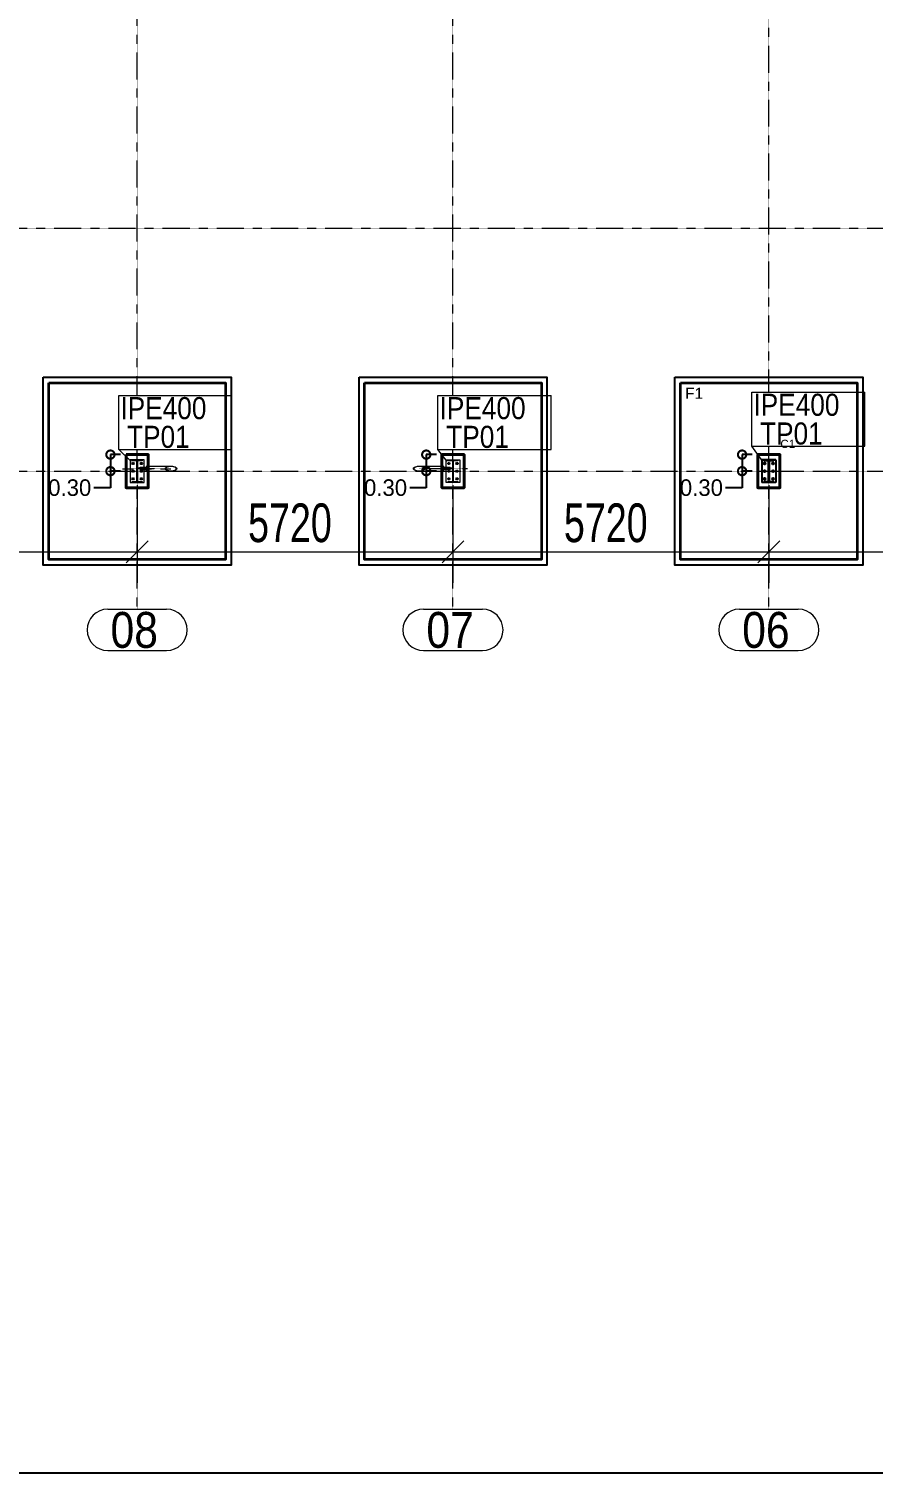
# Model space of a CAD drawing. Header units: millimetres. Extents: x 178198 to 9785548, y 9608 to 2087470.
# Drawn here: x 465681 to 480971, y 89701 to 115858 of the extents above; entities that cross this region are included whole.
import ezdxf

# ---------------------------------------------------------------- set-up
doc = ezdxf.new("R2010")
doc.units = ezdxf.units.MM
doc.header["$PDMODE"] = 35
doc.linetypes.add('XKITLINE00', pattern=[0])
doc.linetypes.add('XKITLINE03', pattern=[6, 3, -1, 1, -1])
for name, color, linetype, lineweight in [('Bolt', 7, 'Continuous', 0), ('Column', 7, 'Continuous', 40), ('foundation', 7, 'Continuous', 35), ('Part', 2, 'Continuous', 0), ('PartMark', 3, 'Continuous', 0), ('S-GRID', 1, 'Continuous', 0), ('Z-DIMENSIONS', 1, 'Continuous', 0)]:
    doc.layers.add(name, color=color, linetype=linetype, lineweight=lineweight)
for name, color, linetype in [('dim_axis', 251, 'Continuous'), ('dim_axis @ 100', 251, 'Continuous'), ('plain foundation', 8, 'Continuous'), ('Steel Section', 7, 'Continuous'), ('text', 7, 'Continuous')]:
    doc.layers.add(name, color=color, linetype=linetype)
doc.styles.add('Andalus1', font='andlso.ttf', dxfattribs={"height": 3})
doc.styles.add('Arial', font='arial.ttf', dxfattribs={"height": 2.034003})
doc.styles.add('Arial2', font='arial.ttf', dxfattribs={"height": 300})
doc.styles.add('ARIAL_NARROW', font='ARIALN.TTF')
doc.dimstyles.new('Annotative1', dxfattribs={"dimscale": 0, "dimtxt": 3, "dimasz": 3, "dimexe": 0, "dimexo": 1, "dimtad": 0, "dimtih": 1, "dimtoh": 1, "dimlfac": 0.001, "dimzin": 1, "dimdsep": 46, "dimtxsty": 'Andalus1', "dimblk": 'DOTSMALL', "dimcen": 2.5, "dimclrd": 256, "dimclre": 256, "dimclrt": 256, "dimadec": 4, "dimazin": 0, "dimtfac": 1, "dimtmove": 0, "dimatfit": 3, "dimldrblk": 'DOTSMALL', "dimfxl": 1, "dimlwd": -1, "dimlwe": -1, "dimarcsym": 0})

# ---------------------------------------------------------------- blocks, each defined once
blk = doc.blocks.new('_DotSmall')
at = {"color": 0, "linetype": 'ByBlock', "const_width": 0.5}
blk.add_lwpolyline([(-0.0625, 0, 1), (0.0625, 0, 1)], format="xyb", close=True, dxfattribs=at)
blk = doc.blocks.new('*D136')
at = {"layer": 'Defpoints', "color": 0, "transparency": 16777216}
for p in [(478882, 108148), (478598, 107848), (478882, 107848)]:
    blk.add_point(p, dxfattribs=at)
at = {"layer": 'dim_axis', "transparency": 16777216}
for p, q in [((478782, 108148), (478598, 108148)), ((478598, 108148), (478598, 107848)), ((478782, 107848), (478598, 107848)), ((478598, 107848), (478598, 107548)), ((478598, 107548), (478298, 107548))]:
    blk.add_line(p, q, dxfattribs=at)
at = {"layer": 'dim_axis', "transparency": 16777216, "xscale": 300, "yscale": 300, "zscale": 300}
for p, rotation in [((478598, 108148), 90), ((478598, 107848), 270)]:
    blk.add_blockref('_DotSmall', p, dxfattribs=dict(at, rotation=rotation))
at = {"layer": 'dim_axis', "transparency": 16777216, "insert": (477861, 107548), "char_height": 300, "attachment_point": 5, "style": 'Andalus1'}
blk.add_mtext('0.30', dxfattribs=at)
blk = doc.blocks.new('*D139')
at = {"layer": 'Defpoints', "color": 0, "transparency": 16777216}
for p in [(473162, 108148), (472878, 107848), (473162, 107848)]:
    blk.add_point(p, dxfattribs=at)
at = {"layer": 'dim_axis', "transparency": 16777216}
for p, q in [((473062, 108148), (472878, 108148)), ((472878, 108148), (472878, 107848)), ((473062, 107848), (472878, 107848)), ((472878, 107848), (472878, 107548)), ((472878, 107548), (472578, 107548))]:
    blk.add_line(p, q, dxfattribs=at)
at = {"layer": 'dim_axis', "transparency": 16777216, "xscale": 300, "yscale": 300, "zscale": 300}
for p, rotation in [((472878, 108148), 90), ((472878, 107848), 270)]:
    blk.add_blockref('_DotSmall', p, dxfattribs=dict(at, rotation=rotation))
at = {"layer": 'dim_axis', "transparency": 16777216, "insert": (472141, 107548), "char_height": 300, "attachment_point": 5, "style": 'Andalus1'}
blk.add_mtext('0.30', dxfattribs=at)
blk = doc.blocks.new('*D141')
at = {"layer": 'Defpoints', "color": 0, "transparency": 16777216}
for p in [(467442, 108148), (467158, 107848), (467442, 107848)]:
    blk.add_point(p, dxfattribs=at)
at = {"layer": 'dim_axis', "transparency": 16777216}
for p, q in [((467342, 108148), (467158, 108148)), ((467158, 108148), (467158, 107848)), ((467342, 107848), (467158, 107848)), ((467158, 107848), (467158, 107548)), ((467158, 107548), (466858, 107548))]:
    blk.add_line(p, q, dxfattribs=at)
at = {"layer": 'dim_axis', "transparency": 16777216, "xscale": 300, "yscale": 300, "zscale": 300}
for p, rotation in [((467158, 108148), 90), ((467158, 107848), 270)]:
    blk.add_blockref('_DotSmall', p, dxfattribs=dict(at, rotation=rotation))
at = {"layer": 'dim_axis', "transparency": 16777216, "insert": (466421, 107548), "char_height": 300, "attachment_point": 5, "style": 'Andalus1'}
blk.add_mtext('0.30', dxfattribs=at)

msp = doc.modelspace()

# ---------------------------------------------------------------- linework, layer by layer
msp.add_lwpolyline([(415550.44316, 142014.98917), (537962.33261, 142014.98917), (537962.33261, 89701.35219), (415550.44316, 89701.35219)], close=True)
at = {"layer": 'Bolt', "linetype": 'XKITLINE00', "lineweight": 0}
for p, q in [((467695.27428, 107917.84462), (467805.87522, 107917.84462)), ((467695.27428, 107907.84462), (467695.27428, 107917.84462)), ((467695.27428, 107877.84462), (467695.27428, 107887.84462)), ((467695.27428, 107877.84462), (467805.87522, 107877.84462)), ((467704.29209, 107907.84462), (467704.29209, 107917.84462)), ((467704.29209, 107877.84462), (467704.29209, 107887.84462)), ((467719.81277, 107907.84462), (467719.81277, 107917.84462)), ((467719.81277, 107877.84462), (467719.81277, 107887.84462)), ((467726.31565, 107907.84462), (467726.31565, 107917.84462)), ((467726.31565, 107877.84462), (467726.31565, 107887.84462)), ((467729.32167, 107907.84462), (467729.32167, 107917.84462)), ((467729.32167, 107877.84462), (467729.32167, 107887.84462)), ((467744.84235, 107907.84462), (467744.84235, 107917.84462)), ((467744.84235, 107877.84462), (467744.84235, 107887.84462)), ((467749.80427, 107907.84462), (467749.80427, 107917.84462)), ((467749.80427, 107877.84462), (467749.80427, 107887.84462)), ((467758.82208, 107907.84462), (467758.82208, 107917.84462)), ((467758.82208, 107877.84462), (467758.82208, 107887.84462)), ((467774.34277, 107907.84462), (467774.34277, 107917.84462)), ((467774.34277, 107877.84462), (467774.34277, 107887.84462)), ((467780.84564, 107907.84462), (467780.84564, 107917.84462)), ((467780.84564, 107877.84462), (467780.84564, 107887.84462)), ((467783.85166, 107907.84462), (467783.85166, 107917.84462)), ((467783.85166, 107877.84462), (467783.85166, 107887.84462)), ((467799.37235, 107907.84462), (467799.37235, 107917.84462)), ((467799.37235, 107877.84462), (467799.37235, 107887.84462)), ((467805.87522, 107907.84462), (467805.87522, 107917.84462)), ((467805.87522, 107877.84462), (467805.87522, 107883.6375)), ((473198.4668, 107917.84462), (473309.06775, 107917.84462)), ((473198.4668, 107907.84462), (473198.4668, 107917.84462)), ((473198.4668, 107877.84462), (473198.4668, 107883.63752)), ((473309.06775, 107877.84462), (473198.4668, 107877.84462)), ((473204.96968, 107907.84462), (473204.96968, 107917.84462)), ((473204.96968, 107877.84462), (473204.96968, 107887.84462)), ((473220.49036, 107907.84462), (473220.49036, 107917.84462)), ((473220.49036, 107877.84462), (473220.49036, 107887.84462)), ((473223.49638, 107907.84462), (473223.49638, 107917.84462)), ((473223.49638, 107877.84462), (473223.49638, 107887.84462)), ((473229.99925, 107907.84462), (473229.99925, 107917.84462)), ((473229.99925, 107877.84462), (473229.99925, 107887.84462)), ((473245.51994, 107907.84462), (473245.51994, 107917.84462)), ((473245.51994, 107877.84462), (473245.51994, 107887.84462)), ((473254.53775, 107907.84462), (473254.53775, 107917.84462)), ((473254.53775, 107877.84462), (473254.53775, 107887.84462)), ((473259.49967, 107907.84462), (473259.49967, 107917.84462)), ((473259.49967, 107877.84462), (473259.49967, 107887.84462)), ((473275.02036, 107907.84462), (473275.02036, 107917.84462)), ((473275.02036, 107877.84462), (473275.02036, 107887.84462)), ((473278.02637, 107907.84462), (473278.02637, 107917.84462)), ((473278.02637, 107877.84462), (473278.02637, 107887.84462)), ((473284.52925, 107907.84462), (473284.52925, 107917.84462)), ((473284.52925, 107877.84462), (473284.52925, 107887.84462)), ((473300.04993, 107907.84462), (473300.04993, 107917.84462)), ((473300.04993, 107877.84462), (473300.04993, 107887.84462)), ((473309.06775, 107907.84462), (473309.06775, 107917.84462)), ((473309.06775, 107887.84462), (473309.06775, 107877.84462))]:
    msp.add_line(p, q, dxfattribs=at)
at = {"layer": 'Column', "lineweight": 40}
for points in [[(467442.17101, 108147.84462), (467842.17101, 108147.84462), (467842.17101, 107547.84462), (467442.17101, 107547.84462)], [(473162.17101, 108147.84462), (473562.17101, 108147.84462), (473562.17101, 107547.84462), (473162.17101, 107547.84462)], [(478882.17101, 108147.84462), (479282.17101, 108147.84462), (479282.17101, 107547.84462), (478882.17101, 107547.84462)]]:
    msp.add_lwpolyline(points, close=True, dxfattribs=at)
at = {"layer": 'foundation'}
for points in [[(466042.17101, 109447.84462), (469242.17101, 109447.84462), (469242.17101, 106247.84462), (466042.17101, 106247.84462)], [(471762.17101, 109447.84462), (474962.17101, 109447.84462), (474962.17101, 106247.84462), (471762.17101, 106247.84462)], [(477482.17101, 109447.84462), (480682.17101, 109447.84462), (480682.17101, 106247.84462), (477482.17101, 106247.84462)]]:
    msp.add_lwpolyline(points, close=True, dxfattribs=at)
at = {"layer": 'Part', "linetype": 'XKITLINE03', "lineweight": 0}
for p, q in [((479082.17101, 107347.84462), (479082.17101, 108305.21699)), ((467642.17101, 107347.84462), (467642.17101, 108244.44837)), ((473362.17101, 107347.84462), (473362.17101, 108244.44837)), ((467142.17101, 107847.84462), (468142.17101, 107847.84462)), ((467377.95313, 107892.84462), (468254.10802, 107892.84462)), ((467717.17101, 107987.84462), (467717.17101, 107987.84462)), ((473626.38889, 107892.84462), (472750.234, 107892.84462)), ((472862.17101, 107847.84462), (473862.17101, 107847.84462)), ((473437.17101, 107987.84462), (473437.17101, 107987.84462)), ((478582.17101, 107847.84462), (479582.17101, 107847.84462)), ((479157.17101, 107987.84462), (479157.17101, 107987.84462))]:
    msp.add_line(p, q, dxfattribs=at)
at = {"layer": 'Part', "linetype": 'XKITLINE00', "lineweight": 0}
for p, q in [((467767.17101, 108052.84462), (467517.17101, 108052.84462)), ((467517.17101, 108052.84462), (467517.17101, 107642.84462)), ((467552.17101, 108034.34462), (467552.17101, 108047.84462)), ((467552.17101, 108047.84462), (467732.17101, 108047.84462)), ((467637.87101, 108034.34462), (467552.17101, 108034.34462)), ((467566.41487, 108047.84462), (467552.91487, 108034.34462)), ((467637.87101, 107661.34462), (467637.87101, 108034.34462)), ((467732.17101, 108034.34462), (467646.47101, 108034.34462)), ((467646.47101, 108034.34462), (467646.47101, 107661.34462)), ((467732.17101, 108047.84462), (467732.17101, 108034.34462)), ((467767.17101, 107907.84462), (467767.17101, 108052.84462)), ((473237.17101, 108052.84462), (473487.17101, 108052.84462)), ((473237.17101, 107907.84462), (473237.17101, 108052.84462)), ((473272.17101, 108034.34462), (473272.17101, 108047.84462)), ((473272.17101, 108047.84462), (473452.17101, 108047.84462)), ((473357.87101, 108034.34462), (473272.17101, 108034.34462)), ((473286.41487, 108047.84462), (473272.91487, 108034.34462)), ((473357.87101, 107661.34462), (473357.87101, 108034.34462)), ((473452.17101, 108034.34462), (473366.47101, 108034.34462)), ((473366.47101, 108034.34462), (473366.47101, 107661.34462)), ((473452.17101, 108047.84462), (473452.17101, 108034.34462)), ((473487.17101, 108052.84462), (473487.17101, 107642.84462)), ((479207.17101, 108052.84462), (478957.17101, 108052.84462)), ((478957.17101, 108052.84462), (478957.17101, 107642.84462)), ((478992.17101, 108034.34462), (478992.17101, 108047.84462)), ((478992.17101, 108047.84462), (479172.17101, 108047.84462)), ((479077.87101, 108034.34462), (478992.17101, 108034.34462)), ((479006.41487, 108047.84462), (478992.91487, 108034.34462)), ((479077.87101, 107661.34462), (479077.87101, 108034.34462)), ((479172.17101, 108034.34462), (479086.47101, 108034.34462)), ((479086.47101, 108034.34462), (479086.47101, 107661.34462)), ((479172.17101, 108047.84462), (479172.17101, 108034.34462)), ((479207.17101, 108052.84462), (479207.17101, 107642.84462)), ((467546.3864, 107987.84462), (467556.77871, 108005.84462)), ((467556.77871, 107969.84462), (467546.3864, 107987.84462)), ((467546.3864, 107847.84462), (467556.77871, 107865.84462)), ((467556.77871, 107829.84462), (467546.3864, 107847.84462)), ((467556.77871, 108005.84462), (467577.56332, 108005.84462)), ((467577.56332, 107969.84462), (467556.77871, 107969.84462)), ((467556.77871, 107865.84462), (467577.56332, 107865.84462)), ((467577.56332, 107829.84462), (467556.77871, 107829.84462)), ((467577.56332, 108005.84462), (467587.95562, 107987.84462)), ((467587.95562, 107987.84462), (467577.56332, 107969.84462)), ((467577.56332, 107865.84462), (467587.95562, 107847.84462)), ((467587.95562, 107847.84462), (467577.56332, 107829.84462)), ((467646.47101, 107845.02269), (467637.87101, 107836.42269)), ((467646.47101, 107907.84462), (467806.3559, 107907.84462)), ((467784.84876, 107897.84462), (467646.47101, 107897.84462)), ((467670.87205, 107887.84462), (467670.87205, 107897.84462)), ((467950.56686, 107887.84462), (467670.87205, 107887.84462)), ((467675.78878, 107887.84462), (467675.78878, 107897.84462)), ((467696.3864, 107987.84462), (467706.77871, 108005.84462)), ((467706.77871, 107969.84462), (467696.3864, 107987.84462)), ((467696.3864, 107847.84462), (467706.77871, 107865.84462)), ((467706.77871, 107829.84462), (467696.3864, 107847.84462)), ((467706.77871, 108005.84462), (467727.56332, 108005.84462)), ((467727.56332, 107969.84462), (467706.77871, 107969.84462)), ((467706.77871, 107865.84462), (467727.56332, 107865.84462)), ((467727.56332, 107829.84462), (467706.77871, 107829.84462)), ((467727.56332, 108005.84462), (467737.95562, 107987.84462)), ((467737.95562, 107987.84462), (467727.56332, 107969.84462)), ((467727.56332, 107865.84462), (467737.95562, 107847.84462)), ((467737.95562, 107847.84462), (467727.56332, 107829.84462)), ((467767.17101, 107642.84462), (467767.17101, 107887.84462)), ((467780.44773, 107897.84462), (467780.44773, 107907.84462)), ((467784.84876, 107897.84462), (467950.56686, 107897.84462)), ((467806.84026, 107913.68173), (467805.52612, 107897.84462)), ((467805.52612, 107887.84462), (467806.84026, 107872.00751)), ((467811.76411, 107931.34658), (467806.84026, 107913.68173)), ((467806.84026, 107872.00751), (467811.76411, 107854.34266)), ((467810.07029, 107897.84462), (467811.38442, 107913.68173)), ((467811.38442, 107872.00751), (467810.07029, 107887.84462)), ((467811.38442, 107913.68173), (467816.30827, 107931.34658)), ((467816.30827, 107854.34266), (467811.38442, 107872.00751)), ((467819.13317, 107943.14986), (467811.76411, 107931.34658)), ((467811.76411, 107854.34266), (467819.13317, 107842.53939)), ((467815.23847, 107909.8549), (467814.24188, 107897.84462)), ((467814.24188, 107887.84462), (467815.23847, 107875.83434)), ((467819.25804, 107924.27552), (467815.23847, 107909.8549)), ((467815.23847, 107875.83434), (467819.25804, 107861.41373)), ((467816.30827, 107931.34658), (467823.67733, 107943.14986)), ((467823.67733, 107842.53939), (467816.30827, 107854.34266)), ((467827.82557, 107947.29461), (467819.13317, 107943.14986)), ((467819.13317, 107842.53939), (467827.82557, 107838.39463)), ((467825.27374, 107933.91107), (467819.25804, 107924.27552)), ((467819.25804, 107861.41373), (467825.27374, 107851.77818)), ((467823.67733, 107943.14986), (467832.36974, 107947.29461)), ((467832.36974, 107838.39463), (467823.67733, 107842.53939)), ((467832.36974, 107937.29462), (467825.27374, 107933.91107)), ((467825.27374, 107851.77818), (467832.36974, 107848.39462)), ((467827.82557, 107947.29461), (467832.36974, 107947.29461)), ((467827.82557, 107838.39463), (467832.36974, 107838.39463)), ((467832.36974, 107947.29461), (467841.06214, 107943.14986)), ((467832.36974, 107937.29462), (468254.10802, 107937.29462)), ((467832.36974, 107848.39462), (468254.10802, 107848.39462)), ((467841.06214, 107842.53939), (467832.36974, 107838.39463)), ((467841.06214, 107943.14986), (467844.7177, 107937.29462)), ((467844.7177, 107848.39462), (467841.06214, 107842.53939)), ((467943.89458, 107887.84462), (467943.89458, 107897.84462)), ((467950.56687, 107897.84462), (467950.15198, 107892.84462)), ((467950.15198, 107892.84462), (467950.56687, 107887.84462)), ((468147.55409, 107892.84462), (468155.66502, 107909.8549)), ((468155.66502, 107875.83434), (468147.55409, 107892.84462)), ((468155.66502, 107909.8549), (468178.76301, 107924.27552)), ((468155.66502, 107875.83434), (468155.66502, 107875.83434)), ((468155.66502, 107875.83434), (468155.66502, 107875.83434)), ((468178.76301, 107861.41373), (468155.66502, 107875.83434)), ((468164.52379, 107908.32417), (468157.14274, 107892.84462)), ((468157.14274, 107892.84462), (468164.52379, 107877.36508)), ((468185.54321, 107921.44709), (468164.52379, 107908.32417)), ((468164.52379, 107877.36508), (468185.54321, 107864.24215)), ((468178.76301, 107924.27552), (468213.33159, 107933.91107)), ((468213.33159, 107851.77818), (468178.76301, 107861.41373)), ((468217.00101, 107930.21555), (468185.54321, 107921.44709)), ((468185.54321, 107864.24215), (468217.00101, 107855.4737)), ((468213.33159, 107933.91107), (468254.10802, 107937.29462)), ((468254.10802, 107848.39462), (468213.33159, 107851.77818)), ((468254.10802, 107933.29462), (468217.00101, 107930.21555)), ((468217.00101, 107855.4737), (468254.10802, 107852.39462)), ((468239.15579, 107932.05391), (468235.46227, 107935.74743)), ((468254.10802, 107937.29462), (468294.88444, 107933.91107)), ((468291.21502, 107930.21555), (468254.10802, 107933.29462)), ((468254.10802, 107852.39462), (468291.21502, 107855.4737)), ((468294.88444, 107851.77818), (468254.10802, 107848.39462)), ((468322.67282, 107921.44709), (468291.21502, 107930.21555)), ((468291.21502, 107855.4737), (468322.67282, 107864.24215)), ((468294.88444, 107933.91107), (468329.45302, 107924.27552)), ((468329.45302, 107861.41373), (468294.88444, 107851.77818)), ((468314.08079, 107857.12891), (468310.39096, 107860.81874)), ((468343.69225, 107908.32417), (468322.67282, 107921.44709)), ((468322.67282, 107864.24215), (468343.69225, 107877.36508)), ((468329.45302, 107924.27552), (468352.55101, 107909.8549)), ((468352.55101, 107875.83434), (468329.45302, 107861.41373)), ((468351.07329, 107892.84462), (468343.69225, 107908.32417)), ((468343.69225, 107877.36508), (468351.07329, 107892.84462)), ((468352.55101, 107909.8549), (468360.66195, 107892.84462)), ((468360.66195, 107892.84462), (468352.55101, 107875.83434)), ((472643.68007, 107892.84462), (472651.79101, 107909.8549)), ((472651.79101, 107875.83434), (472643.68007, 107892.84462)), ((472651.79101, 107909.8549), (472674.889, 107924.27552)), ((472651.79101, 107875.83434), (472651.79101, 107875.83434)), ((472651.79101, 107875.83434), (472651.79101, 107875.83434)), ((472674.889, 107861.41373), (472651.79101, 107875.83434)), ((472660.64977, 107908.32417), (472653.26873, 107892.84462)), ((472653.26873, 107892.84462), (472660.64977, 107877.36508)), ((472681.6692, 107921.44709), (472660.64977, 107908.32417)), ((472660.64977, 107877.36508), (472681.6692, 107864.24215)), ((472674.889, 107924.27552), (472709.45758, 107933.91107)), ((472709.45758, 107851.77818), (472674.889, 107861.41373)), ((472713.127, 107930.21555), (472681.6692, 107921.44709)), ((472681.6692, 107864.24215), (472713.127, 107855.4737)), ((472709.45758, 107933.91107), (472750.234, 107937.29462)), ((472750.234, 107848.39462), (472709.45758, 107851.77818)), ((472750.234, 107933.29462), (472713.127, 107930.21555)), ((472713.127, 107855.4737), (472750.234, 107852.39462)), ((472735.28177, 107932.05391), (472731.58825, 107935.74743)), ((472750.234, 107937.29462), (472791.01043, 107933.91107)), ((472750.234, 107937.29462), (473171.97228, 107937.29462)), ((472787.34101, 107930.21555), (472750.234, 107933.29462)), ((472750.234, 107852.39462), (472787.34101, 107855.4737)), ((472791.01043, 107851.77818), (472750.234, 107848.39462)), ((472750.234, 107848.39462), (473171.97228, 107848.39462)), ((472818.79881, 107921.44709), (472787.34101, 107930.21555)), ((472787.34101, 107855.4737), (472818.79881, 107864.24215)), ((472791.01043, 107933.91107), (472825.57901, 107924.27552)), ((472825.57901, 107861.41373), (472791.01043, 107851.77818)), ((472810.20677, 107857.12891), (472806.51694, 107860.81874)), ((472839.81824, 107908.32417), (472818.79881, 107921.44709)), ((472818.79881, 107864.24215), (472839.81824, 107877.36508)), ((472825.57901, 107924.27552), (472848.677, 107909.8549)), ((472848.677, 107875.83434), (472825.57901, 107861.41373)), ((472847.19928, 107892.84462), (472839.81824, 107908.32417)), ((472839.81824, 107877.36508), (472847.19928, 107892.84462)), ((472848.677, 107909.8549), (472856.78793, 107892.84462)), ((472856.78793, 107892.84462), (472848.677, 107875.83434)), ((473054.19005, 107892.84462), (473053.77515, 107897.84462)), ((473053.77516, 107897.84462), (473219.49325, 107897.84462)), ((473053.77516, 107887.84462), (473054.19005, 107892.84462)), ((473333.46997, 107887.84462), (473053.77516, 107887.84462)), ((473060.44745, 107887.84462), (473060.44745, 107897.84462)), ((473159.62432, 107937.29462), (473163.27988, 107943.14986)), ((473163.27988, 107842.5394), (473159.62433, 107848.39462)), ((473163.27988, 107943.14986), (473171.97229, 107947.29462)), ((473171.97229, 107838.39464), (473163.27988, 107842.5394)), ((473179.06828, 107933.91107), (473171.97228, 107937.29462)), ((473171.97228, 107848.39462), (473179.06828, 107851.77818)), ((473171.97229, 107947.29462), (473180.66469, 107943.14986)), ((473176.51645, 107947.29462), (473171.97229, 107947.29462)), ((473180.66469, 107842.5394), (473171.97229, 107838.39464)), ((473171.97229, 107838.39464), (473176.51645, 107838.39464)), ((473185.20885, 107943.14986), (473176.51645, 107947.29462)), ((473176.51645, 107838.39464), (473185.20885, 107842.5394)), ((473185.08398, 107924.27552), (473179.06828, 107933.91107)), ((473179.06828, 107851.77818), (473185.08398, 107861.41373)), ((473180.66469, 107943.14986), (473188.03375, 107931.34658)), ((473188.03375, 107854.34267), (473180.66469, 107842.5394)), ((473189.10355, 107909.8549), (473185.08398, 107924.27552)), ((473185.08398, 107861.41373), (473189.10355, 107875.83434)), ((473192.57791, 107931.34658), (473185.20885, 107943.14986)), ((473185.20885, 107842.5394), (473192.57791, 107854.34267)), ((473188.03375, 107931.34658), (473192.9576, 107913.68174)), ((473192.9576, 107872.00752), (473188.03375, 107854.34267)), ((473190.10014, 107897.84462), (473189.10355, 107909.8549)), ((473189.10355, 107875.83434), (473190.10014, 107887.84462)), ((473197.50176, 107913.68174), (473192.57791, 107931.34658)), ((473192.57791, 107854.34267), (473197.50176, 107872.00752)), ((473192.9576, 107913.68174), (473194.27173, 107897.84462)), ((473194.27173, 107887.84462), (473192.9576, 107872.00752)), ((473198.8159, 107897.84462), (473197.50176, 107913.68174)), ((473197.50176, 107872.00752), (473198.8159, 107887.84462)), ((473197.98612, 107907.84462), (473357.87101, 107907.84462)), ((473357.87101, 107897.84462), (473219.49325, 107897.84462)), ((473223.89429, 107897.84462), (473223.89429, 107907.84462)), ((473237.17101, 107642.84462), (473237.17101, 107887.84462)), ((473266.3864, 107987.84462), (473276.77871, 108005.84462)), ((473276.77871, 107969.84462), (473266.3864, 107987.84462)), ((473266.3864, 107847.84462), (473276.77871, 107865.84462)), ((473276.77871, 107829.84462), (473266.3864, 107847.84462)), ((473276.77871, 108005.84462), (473297.56332, 108005.84462)), ((473297.56332, 107969.84462), (473276.77871, 107969.84462)), ((473276.77871, 107865.84462), (473297.56332, 107865.84462)), ((473297.56332, 107829.84462), (473276.77871, 107829.84462)), ((473297.56332, 108005.84462), (473307.95562, 107987.84462)), ((473307.95562, 107987.84462), (473297.56332, 107969.84462)), ((473297.56332, 107865.84462), (473307.95562, 107847.84462)), ((473307.95562, 107847.84462), (473297.56332, 107829.84462)), ((473328.55324, 107887.84462), (473328.55324, 107897.84462)), ((473333.46997, 107897.84462), (473333.46997, 107887.84462)), ((473366.47101, 107845.02269), (473357.87101, 107836.42269)), ((473416.3864, 107987.84462), (473426.77871, 108005.84462)), ((473426.77871, 107969.84462), (473416.3864, 107987.84462)), ((473416.3864, 107847.84462), (473426.77871, 107865.84462)), ((473426.77871, 107829.84462), (473416.3864, 107847.84462)), ((473426.77871, 108005.84462), (473447.56332, 108005.84462)), ((473447.56332, 107969.84462), (473426.77871, 107969.84462)), ((473426.77871, 107865.84462), (473447.56332, 107865.84462)), ((473447.56332, 107829.84462), (473426.77871, 107829.84462)), ((473447.56332, 108005.84462), (473457.95562, 107987.84462)), ((473457.95562, 107987.84462), (473447.56332, 107969.84462)), ((473447.56332, 107865.84462), (473457.95562, 107847.84462)), ((473457.95562, 107847.84462), (473447.56332, 107829.84462)), ((478986.3864, 107987.84462), (478996.77871, 108005.84462)), ((478996.77871, 107969.84462), (478986.3864, 107987.84462)), ((478986.3864, 107847.84462), (478996.77871, 107865.84462)), ((478996.77871, 107829.84462), (478986.3864, 107847.84462)), ((478996.77871, 108005.84462), (479017.56332, 108005.84462)), ((479017.56332, 107969.84462), (478996.77871, 107969.84462)), ((478996.77871, 107865.84462), (479017.56332, 107865.84462)), ((479017.56332, 107829.84462), (478996.77871, 107829.84462)), ((479017.56332, 108005.84462), (479027.95562, 107987.84462)), ((479027.95562, 107987.84462), (479017.56332, 107969.84462)), ((479017.56332, 107865.84462), (479027.95562, 107847.84462)), ((479027.95562, 107847.84462), (479017.56332, 107829.84462)), ((479086.47101, 107845.02269), (479077.87101, 107836.42269)), ((479136.3864, 107987.84462), (479146.77871, 108005.84462)), ((479146.77871, 107969.84462), (479136.3864, 107987.84462)), ((479136.3864, 107847.84462), (479146.77871, 107865.84462)), ((479146.77871, 107829.84462), (479136.3864, 107847.84462)), ((479146.77871, 108005.84462), (479167.56332, 108005.84462)), ((479167.56332, 107969.84462), (479146.77871, 107969.84462)), ((479146.77871, 107865.84462), (479167.56332, 107865.84462)), ((479167.56332, 107829.84462), (479146.77871, 107829.84462)), ((479167.56332, 108005.84462), (479177.95562, 107987.84462)), ((479177.95562, 107987.84462), (479167.56332, 107969.84462)), ((479167.56332, 107865.84462), (479177.95562, 107847.84462)), ((479177.95562, 107847.84462), (479167.56332, 107829.84462)), ((467517.17101, 107642.84462), (467767.17101, 107642.84462)), ((467546.3864, 107707.84462), (467556.77871, 107725.84462)), ((467556.77871, 107689.84462), (467546.3864, 107707.84462)), ((467552.17101, 107647.84462), (467552.17101, 107661.34462)), ((467552.17101, 107661.34462), (467637.87101, 107661.34462)), ((467732.17101, 107647.84462), (467552.17101, 107647.84462)), ((467556.77871, 107725.84462), (467577.56332, 107725.84462)), ((467577.56332, 107689.84462), (467556.77871, 107689.84462)), ((467577.56332, 107725.84462), (467587.95562, 107707.84462)), ((467587.95562, 107707.84462), (467577.56332, 107689.84462)), ((467646.47101, 107661.34462), (467732.17101, 107661.34462)), ((467696.3864, 107707.84462), (467706.77871, 107725.84462)), ((467706.77871, 107689.84462), (467696.3864, 107707.84462)), ((467706.77871, 107725.84462), (467727.56332, 107725.84462)), ((467727.56332, 107689.84462), (467706.77871, 107689.84462)), ((467727.56332, 107725.84462), (467737.95562, 107707.84462)), ((467737.95562, 107707.84462), (467727.56332, 107689.84462)), ((467732.17101, 107661.34462), (467732.17101, 107647.84462)), ((467732.17101, 107647.84462), (467732.17101, 107647.84462)), ((467732.17101, 107647.84462), (467732.17101, 107647.84462)), ((473487.17101, 107642.84462), (473237.17101, 107642.84462)), ((473266.3864, 107707.84462), (473276.77871, 107725.84462)), ((473276.77871, 107689.84462), (473266.3864, 107707.84462)), ((473272.17101, 107647.84462), (473272.17101, 107661.34462)), ((473272.17101, 107661.34462), (473357.87101, 107661.34462)), ((473452.17101, 107647.84462), (473272.17101, 107647.84462)), ((473276.77871, 107725.84462), (473297.56332, 107725.84462)), ((473297.56332, 107689.84462), (473276.77871, 107689.84462)), ((473297.56332, 107725.84462), (473307.95562, 107707.84462)), ((473307.95562, 107707.84462), (473297.56332, 107689.84462)), ((473366.47101, 107661.34462), (473452.17101, 107661.34462)), ((473416.3864, 107707.84462), (473426.77871, 107725.84462)), ((473426.77871, 107689.84462), (473416.3864, 107707.84462)), ((473426.77871, 107725.84462), (473447.56332, 107725.84462)), ((473447.56332, 107689.84462), (473426.77871, 107689.84462)), ((473447.56332, 107725.84462), (473457.95562, 107707.84462)), ((473457.95562, 107707.84462), (473447.56332, 107689.84462)), ((473452.17101, 107661.34462), (473452.17101, 107647.84462)), ((473452.17101, 107647.84462), (473452.17101, 107647.84462)), ((473452.17101, 107647.84462), (473452.17101, 107647.84462)), ((479207.17101, 107642.84462), (478957.17101, 107642.84462)), ((478986.3864, 107707.84462), (478996.77871, 107725.84462)), ((478996.77871, 107689.84462), (478986.3864, 107707.84462)), ((478992.17101, 107647.84462), (478992.17101, 107661.34462)), ((478992.17101, 107661.34462), (479077.87101, 107661.34462)), ((479172.17101, 107647.84462), (478992.17101, 107647.84462)), ((478996.77871, 107725.84462), (479017.56332, 107725.84462)), ((479017.56332, 107689.84462), (478996.77871, 107689.84462)), ((479017.56332, 107725.84462), (479027.95562, 107707.84462)), ((479027.95562, 107707.84462), (479017.56332, 107689.84462)), ((479086.47101, 107661.34462), (479172.17101, 107661.34462)), ((479136.3864, 107707.84462), (479146.77871, 107725.84462)), ((479146.77871, 107689.84462), (479136.3864, 107707.84462)), ((479146.77871, 107725.84462), (479167.56332, 107725.84462)), ((479167.56332, 107689.84462), (479146.77871, 107689.84462)), ((479167.56332, 107725.84462), (479177.95562, 107707.84462)), ((479177.95562, 107707.84462), (479167.56332, 107689.84462)), ((479172.17101, 107661.34462), (479172.17101, 107647.84462)), ((479172.17101, 107647.84462), (479172.17101, 107647.84462)), ((479172.17101, 107647.84462), (479172.17101, 107647.84462))]:
    msp.add_line(p, q, dxfattribs=at)
for centre, start, end in [((467567.17101, 107987.84462), 0, 180), ((467567.17101, 107987.84462), 180, 0), ((467567.17101, 107847.84462), 0, 180), ((467567.17101, 107847.84462), 180, 0), ((467717.17101, 107987.84462), 0, 180), ((467717.17101, 107987.84462), 180, 0), ((467717.17101, 107847.84462), 0, 180), ((467717.17101, 107847.84462), 180, 0), ((473287.17101, 107987.84462), 0, 180), ((473287.17101, 107987.84462), 180, 0), ((473287.17101, 107847.84462), 0, 180), ((473287.17101, 107847.84462), 180, 0), ((473437.17101, 107987.84462), 0, 180), ((473437.17101, 107987.84462), 180, 0), ((473437.17101, 107847.84462), 0, 180), ((473437.17101, 107847.84462), 180, 0), ((479007.17101, 107987.84462), 0, 180), ((479007.17101, 107987.84462), 180, 0), ((479007.17101, 107847.84462), 0, 180), ((479007.17101, 107847.84462), 180, 0), ((479157.17101, 107987.84462), 0, 180), ((479157.17101, 107987.84462), 180, 0), ((479157.17101, 107847.84462), 0, 180), ((479157.17101, 107847.84462), 180, 0), ((467567.17101, 107707.84462), 0, 180), ((467567.17101, 107707.84462), 180, 0), ((467717.17101, 107707.84462), 0, 180), ((467717.17101, 107707.84462), 180, 0), ((473287.17101, 107707.84462), 0, 180), ((473287.17101, 107707.84462), 180, 0), ((473437.17101, 107707.84462), 0, 180), ((473437.17101, 107707.84462), 180, 0), ((479007.17101, 107707.84462), 0, 180), ((479007.17101, 107707.84462), 180, 0), ((479157.17101, 107707.84462), 0, 180), ((479157.17101, 107707.84462), 180, 0)]:
    msp.add_arc(centre, 12, start, end, dxfattribs=at)
at = {"layer": 'PartMark', "linetype": 'XKITLINE00', "lineweight": 0}
for p, q in [((467309.22539, 109219.44837), (469359.22539, 109219.44837)), ((467309.22539, 108239.44837), (467309.22539, 109219.44837)), ((469359.22539, 108239.44837), (469359.22539, 109219.44837)), ((473089.89031, 109219.44837), (475139.89031, 109219.44837)), ((473089.89031, 108239.44837), (473089.89031, 109219.44837)), ((475139.89031, 108239.44837), (475139.89031, 109219.44837)), ((478773.49136, 109280.21699), (480823.49136, 109280.21699)), ((478773.49136, 108300.21699), (478773.49136, 109280.21699)), ((480823.49136, 108300.21699), (480823.49136, 109280.21699)), ((478773.49136, 108300.21699), (480823.49136, 108300.21699)), ((478974.59115, 108024.54656), (478773.49136, 108300.21699)), ((467309.22539, 108239.44837), (469359.22539, 108239.44837)), ((467534.59115, 108024.54656), (467309.22539, 108239.44837)), ((473089.89031, 108239.44837), (475139.89031, 108239.44837)), ((473254.59115, 108024.54656), (473089.89031, 108239.44837))]:
    msp.add_line(p, q, dxfattribs=at)
at = {"layer": 'plain foundation'}
for points in [[(465942.17101, 109547.84462), (469342.17101, 109547.84462), (469342.17101, 106147.84462), (465942.17101, 106147.84462)], [(471662.17101, 109547.84462), (475062.17101, 109547.84462), (475062.17101, 106147.84462), (471662.17101, 106147.84462)], [(477382.17101, 109547.84462), (480782.17101, 109547.84462), (480782.17101, 106147.84462), (477382.17101, 106147.84462)]]:
    msp.add_lwpolyline(points, close=True, dxfattribs=at)
at = {"layer": 'S-GRID', "linetype": 'XKITLINE03', "lineweight": 0}
for p, q in [((467642.17101, 109214.44837), (467642.17101, 133747.84462)), ((473362.17101, 109214.44837), (473362.17101, 133747.84462)), ((479082.17101, 109275.21699), (479082.17101, 133747.84462)), ((425102.17101, 112247.84462), (510182.17101, 112247.84462)), ((479082.17101, 105347.84462), (479082.17101, 108305.21699)), ((467642.17101, 105347.84462), (467642.17101, 108244.44837)), ((473362.17101, 105347.84462), (473362.17101, 108244.44837)), ((425102.17101, 107847.84462), (510182.17101, 107847.84462))]:
    msp.add_line(p, q, dxfattribs=at)
at = {"layer": 'S-GRID', "linetype": 'XKITLINE00', "lineweight": 0}
for p, q in [((467110.06652, 105347.84462), (468174.2755, 105347.84462)), ((472830.06652, 105347.84462), (473894.2755, 105347.84462)), ((478550.06652, 105347.84462), (479614.2755, 105347.84462)), ((467110.06652, 104597.84462), (468174.2755, 104597.84462)), ((472830.06652, 104597.84462), (473894.2755, 104597.84462)), ((478550.06652, 104597.84462), (479614.2755, 104597.84462))]:
    msp.add_line(p, q, dxfattribs=at)
for centre, start, end in [((467110.06652, 104972.84462), 90, 270), ((468174.2755, 104972.84462), 270, 90), ((472830.06652, 104972.84462), 90, 270), ((473894.2755, 104972.84462), 270, 90), ((478550.06652, 104972.84462), 90, 270), ((479614.2755, 104972.84462), 270, 90)]:
    msp.add_arc(centre, 375, start, end, dxfattribs=at)
at = {"layer": 'Steel Section'}
for p, q in [((479207.17101, 108052.84462), (478957.17101, 108052.84462)), ((478957.17101, 108052.84462), (478957.17101, 107642.84462)), ((478992.17101, 108034.34462), (478992.17101, 108047.84462)), ((478992.17101, 108047.84462), (479172.17101, 108047.84462)), ((479077.87101, 108034.34462), (478992.17101, 108034.34462)), ((479006.41487, 108047.84462), (478992.91487, 108034.34462)), ((479077.87101, 107661.34462), (479077.87101, 108034.34462)), ((479172.17101, 108034.34462), (479086.47101, 108034.34462)), ((479086.47101, 108034.34462), (479086.47101, 107661.34462)), ((479172.17101, 108047.84462), (479172.17101, 108034.34462)), ((479207.17101, 108052.84462), (479207.17101, 107642.84462)), ((478986.3864, 107987.84462), (478996.77871, 108005.84462)), ((478996.77871, 107969.84462), (478986.3864, 107987.84462)), ((478986.3864, 107847.84462), (478996.77871, 107865.84462)), ((478996.77871, 107829.84462), (478986.3864, 107847.84462)), ((478996.77871, 108005.84462), (479017.56332, 108005.84462)), ((479017.56332, 107969.84462), (478996.77871, 107969.84462)), ((478996.77871, 107865.84462), (479017.56332, 107865.84462)), ((479017.56332, 107829.84462), (478996.77871, 107829.84462)), ((479017.56332, 108005.84462), (479027.95562, 107987.84462)), ((479027.95562, 107987.84462), (479017.56332, 107969.84462)), ((479017.56332, 107865.84462), (479027.95562, 107847.84462)), ((479027.95562, 107847.84462), (479017.56332, 107829.84462)), ((479086.47101, 107845.02269), (479077.87101, 107836.42269)), ((479136.3864, 107987.84462), (479146.77871, 108005.84462)), ((479146.77871, 107969.84462), (479136.3864, 107987.84462)), ((479136.3864, 107847.84462), (479146.77871, 107865.84462)), ((479146.77871, 107829.84462), (479136.3864, 107847.84462)), ((479146.77871, 108005.84462), (479167.56332, 108005.84462)), ((479167.56332, 107969.84462), (479146.77871, 107969.84462)), ((479146.77871, 107865.84462), (479167.56332, 107865.84462)), ((479167.56332, 107829.84462), (479146.77871, 107829.84462)), ((479157.17101, 107987.84462), (479157.17101, 107987.84462)), ((479167.56332, 108005.84462), (479177.95562, 107987.84462)), ((479177.95562, 107987.84462), (479167.56332, 107969.84462)), ((479167.56332, 107865.84462), (479177.95562, 107847.84462)), ((479177.95562, 107847.84462), (479167.56332, 107829.84462)), ((479207.17101, 107642.84462), (478957.17101, 107642.84462)), ((478986.3864, 107707.84462), (478996.77871, 107725.84462)), ((478996.77871, 107689.84462), (478986.3864, 107707.84462)), ((478992.17101, 107647.84462), (478992.17101, 107661.34462)), ((478992.17101, 107661.34462), (479077.87101, 107661.34462)), ((479172.17101, 107647.84462), (478992.17101, 107647.84462)), ((478996.77871, 107725.84462), (479017.56332, 107725.84462)), ((479017.56332, 107689.84462), (478996.77871, 107689.84462)), ((479017.56332, 107725.84462), (479027.95562, 107707.84462)), ((479027.95562, 107707.84462), (479017.56332, 107689.84462)), ((479086.47101, 107661.34462), (479172.17101, 107661.34462)), ((479136.3864, 107707.84462), (479146.77871, 107725.84462)), ((479146.77871, 107689.84462), (479136.3864, 107707.84462)), ((479146.77871, 107725.84462), (479167.56332, 107725.84462)), ((479167.56332, 107689.84462), (479146.77871, 107689.84462)), ((479167.56332, 107725.84462), (479177.95562, 107707.84462)), ((479177.95562, 107707.84462), (479167.56332, 107689.84462)), ((479172.17101, 107661.34462), (479172.17101, 107647.84462)), ((479172.17101, 107647.84462), (479172.17101, 107647.84462)), ((479172.17101, 107647.84462), (479172.17101, 107647.84462))]:
    msp.add_line(p, q, dxfattribs=at)
for centre, start, end in [((479007.17101, 107987.84462), 0, 180), ((479007.17101, 107987.84462), 180, 0), ((479007.17101, 107847.84462), 0, 180), ((479007.17101, 107847.84462), 180, 0), ((479157.17101, 107987.84462), 0, 180), ((479157.17101, 107987.84462), 180, 0), ((479157.17101, 107847.84462), 0, 180), ((479157.17101, 107847.84462), 180, 0), ((479007.17101, 107707.84462), 0, 180), ((479007.17101, 107707.84462), 180, 0), ((479157.17101, 107707.84462), 0, 180), ((479157.17101, 107707.84462), 180, 0)]:
    msp.add_arc(centre, 12, start, end, dxfattribs=at)
at = {"layer": 'Z-DIMENSIONS', "linetype": 'XKITLINE00', "lineweight": 0}
for p, q in [((467642.17101, 107592.84462), (467642.17101, 105825.83776)), ((467642.17101, 107592.84462), (467642.17101, 105825.83776)), ((473362.17101, 107592.84462), (473362.17101, 105825.83776)), ((473362.17101, 107592.84462), (473362.17101, 105825.83776)), ((479082.17101, 107592.84462), (479082.17101, 105825.83776)), ((479082.17101, 107592.84462), (479082.17101, 105825.83776)), ((467840.16091, 106583.82766), (467444.18111, 106187.84786)), ((467840.16091, 106583.82766), (467444.18111, 106187.84786)), ((473560.16091, 106583.82766), (473164.18111, 106187.84786)), ((473560.16091, 106583.82766), (473164.18111, 106187.84786)), ((479280.16091, 106583.82766), (478884.18111, 106187.84786)), ((479280.16091, 106583.82766), (478884.18111, 106187.84786)), ((461922.17101, 106385.83776), (467642.17101, 106385.83776)), ((467642.17101, 106385.83776), (473362.17101, 106385.83776)), ((473362.17101, 106385.83776), (479082.17101, 106385.83776)), ((479082.17101, 106385.83776), (484802.17101, 106385.83776))]:
    msp.add_line(p, q, dxfattribs=at)

# ---------------------------------------------------------------- texts
at = {"layer": 'PartMark', "style": 'Arial', "width": 0.85}
for s, p in [('IPE400', (467339.22539, 108789.44837)), ('IPE400', (473119.89031, 108789.44837)), ('IPE400', (478803.49136, 108850.21699)), ('TP01', (467459.22539, 108269.44837)), ('TP01', (473239.89031, 108269.44837)), ('TP01', (478923.49136, 108330.21699))]:
    msp.add_text(s, height=400, dxfattribs=at).set_placement(p)
at = {"layer": 'S-GRID', "style": 'Arial', "width": 0.85}
for s, p in [('08', (467160.06652, 104647.84462)), ('07', (472880.06652, 104647.84462)), ('06', (478600.06652, 104647.84462))]:
    msp.add_text(s, height=650, dxfattribs=at).set_placement(p)
at = {"layer": 'text', "attachment_point": 1, "style": 'Arial2'}
for s, insert, char_height in [('F1', (477567.39063, 109358.17325), 200), ('C1', (479291.78231, 108416.65401), 150)]:
    msp.add_mtext_dynamic_manual_height_columns(s, width=1191.032635, gutter_width=1500, heights=[0], dxfattribs=dict(at, insert=insert, char_height=char_height))
at = {"layer": 'Z-DIMENSIONS', "style": 'ARIAL_NARROW', "width": 0.85}
for p in [(469651.09679, 106563.33776), (475371.09679, 106563.33776)]:
    msp.add_text('5720', height=700, dxfattribs=at).set_placement(p)

# ---------------------------------------------------------------- dimensions: what is measured, and where the dimension line sits
at = {"layer": 'dim_axis @ 100'}
for base, p1, p2, picture, middle in [((467158.35055, 107847.84462), (467442.17101, 108147.84462), (467442.17101, 107847.84462), '*D141', (466420.79921, 107547.84462)), ((472878.35055, 107847.84462), (473162.17101, 108147.84462), (473162.17101, 107847.84462), '*D139', (472140.79921, 107547.84462)), ((478598.35055, 107847.84462), (478882.17101, 108147.84462), (478882.17101, 107847.84462), '*D136', (477860.79921, 107547.84462))]:
    dim = msp.add_linear_dim(base=base, p1=p1, p2=p2, angle=90, dimstyle='Annotative1', override={"dimscale": 100, "dimtix": 0, "dimtofl": 1, "dimtmove": 0, "dimatfit": 3}, dxfattribs=at)
    dim.commit()
    dim.dimension.update_dxf_attribs({"geometry": picture, "text_midpoint": middle})

doc.saveas('drawing.dxf')
